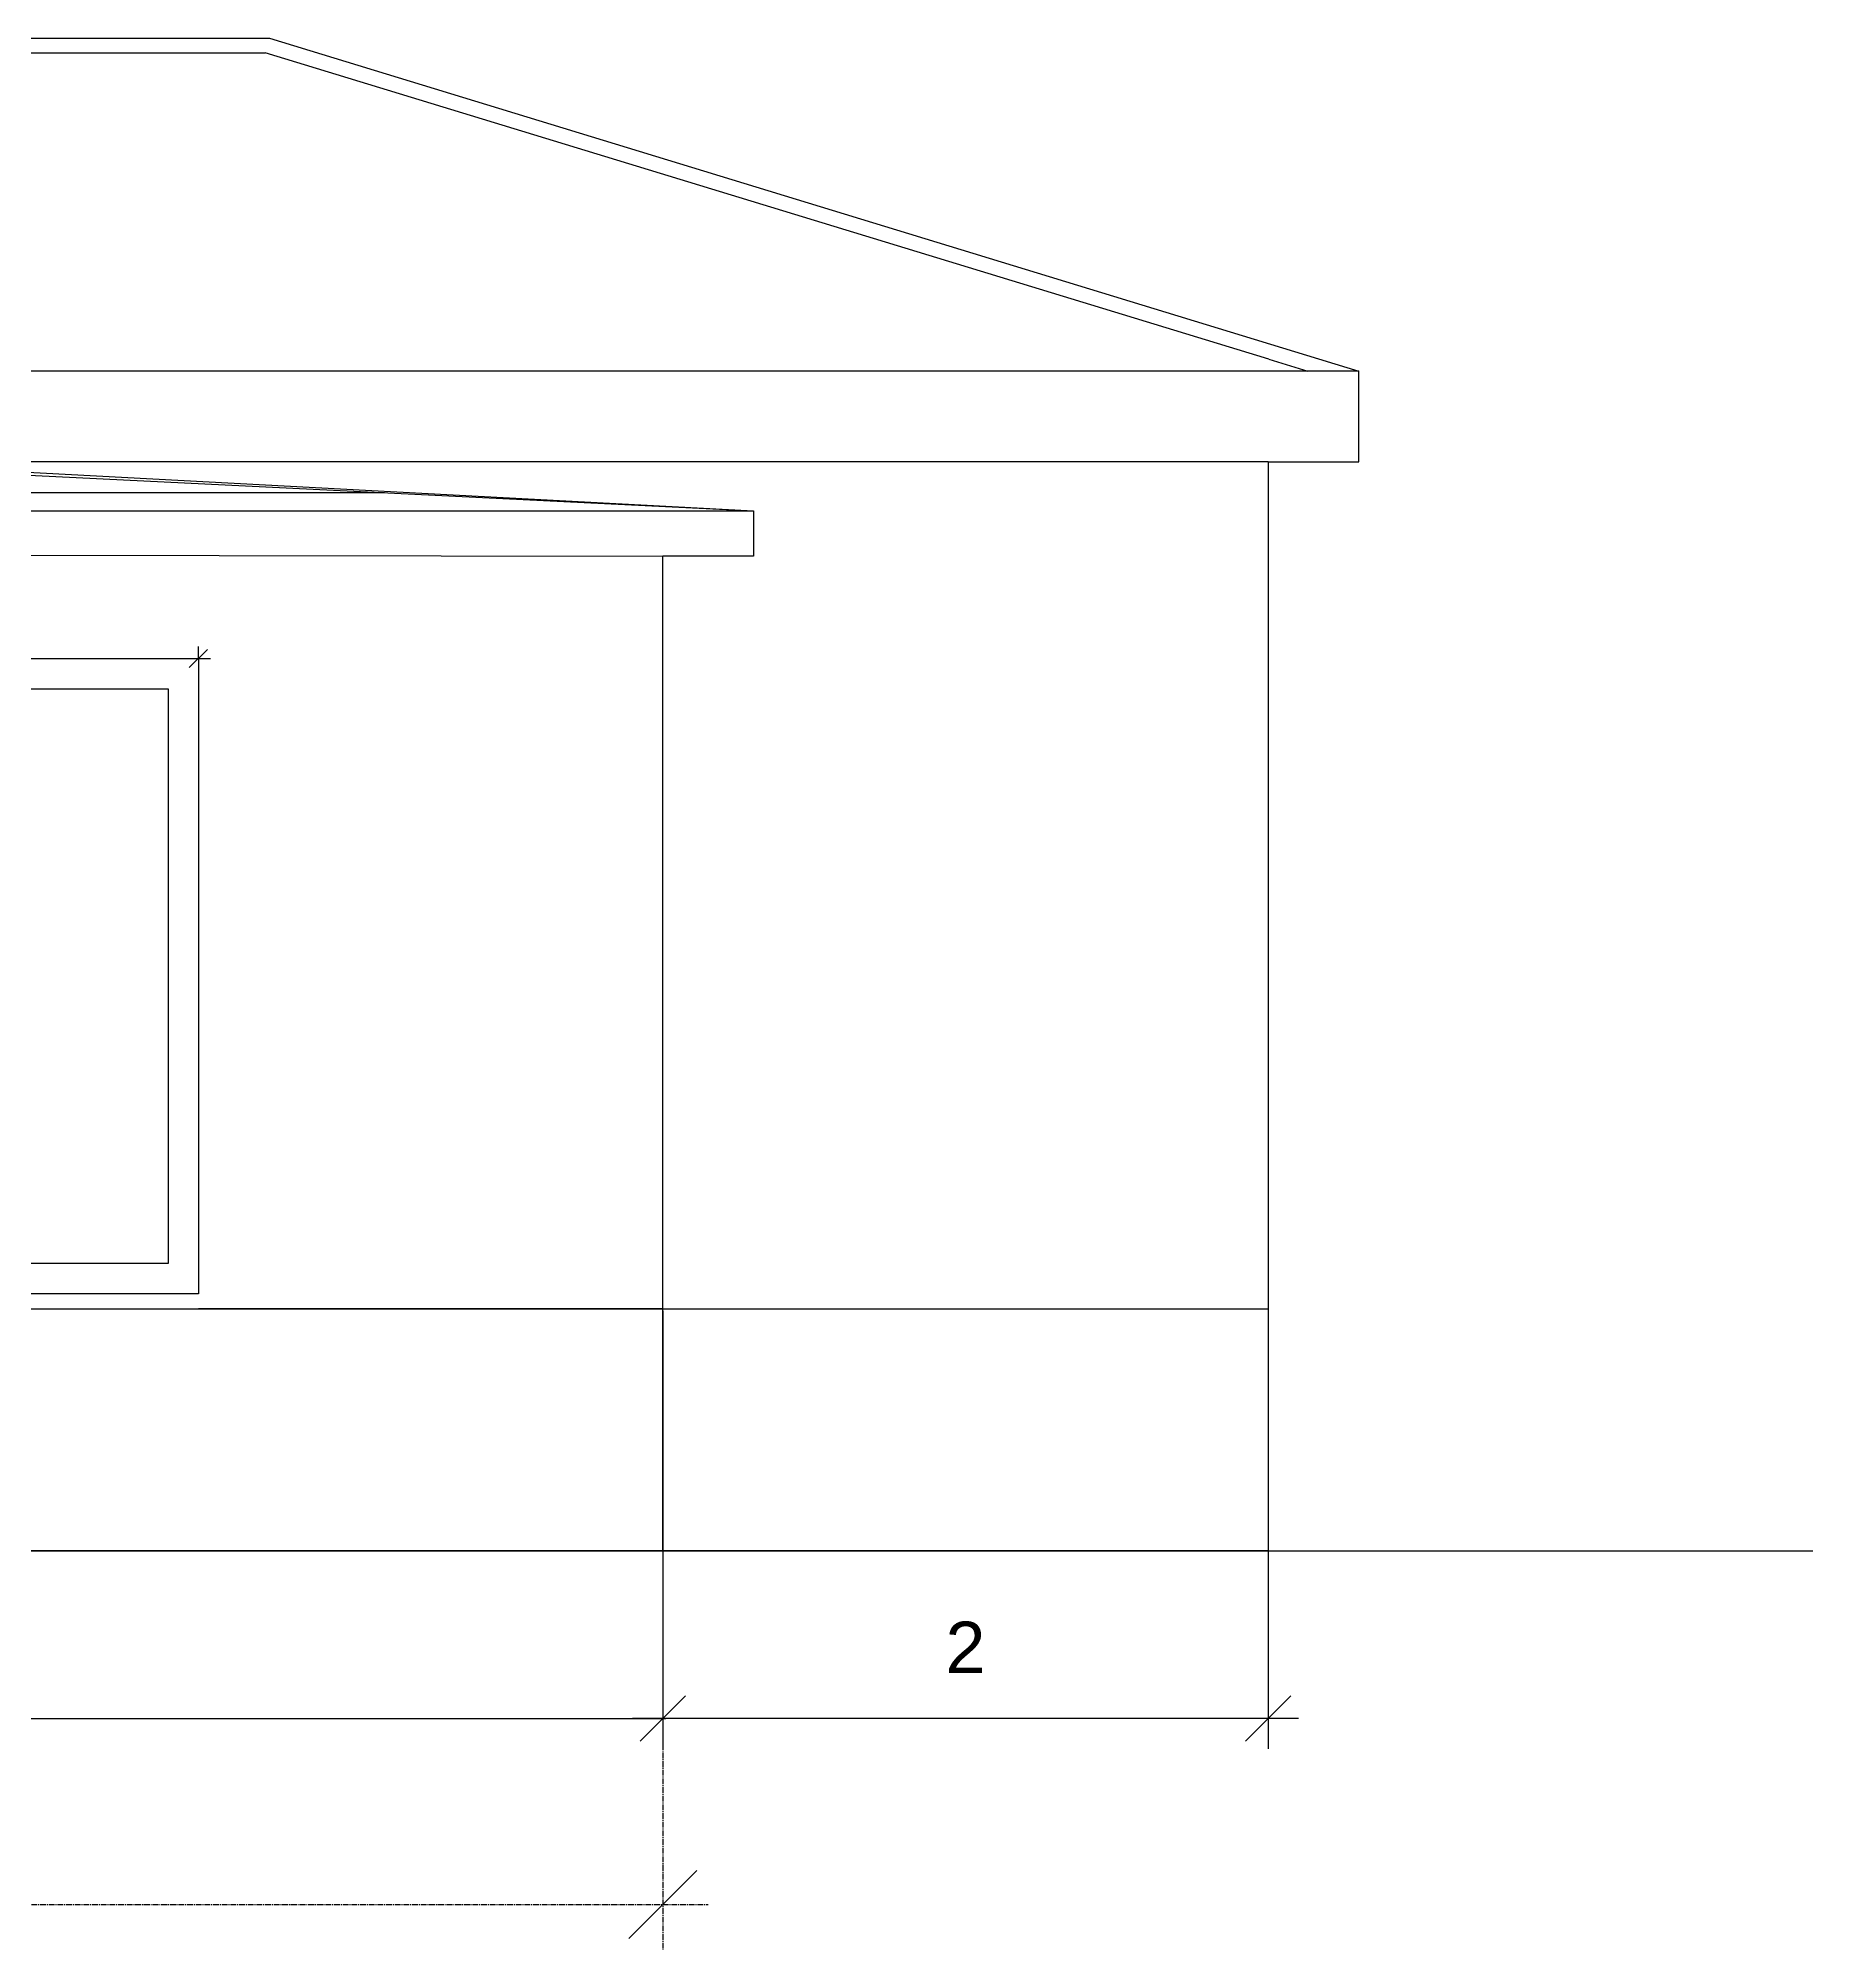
# Model space of a CAD drawing. Header units: millimetres. Extents: x -60009 to 113281, y -58228 to 411188.
# Drawn here: x -20867 to -15003, y 87757 to 94075 of the extents above; entities that cross this region are included whole.
import ezdxf

# ---------------------------------------------------------------- set-up
doc = ezdxf.new("R2010")
doc.units = ezdxf.units.MM
doc.linetypes.add('ACAD_ISO04W100', pattern=[30, 24, -3, 0, -3])
doc.linetypes.add('CENTER2', pattern=[28.575, 19.05, -3.175, 3.175, -3.175])
doc.layers.get('0').update_dxf_attribs({"color": 1})
for name, color, linetype in [('Fönster', 1, 'Continuous'), ('Förtydligande', 8, 'CENTER2'), ('Grundritningar', 1, 'Continuous'), ('Mått', 4, 'Continuous')]:
    doc.layers.add(name, color=color, linetype=linetype)
doc.styles.get("Standard").update_dxf_attribs({"font": 'Arial.ttf', "height": 170})
doc.dimstyles.new('Egen dimension', dxfattribs={"dimscale": 10, "dimtxt": 2.5, "dimasz": 15, "dimexe": 10, "dimexo": 0.625, "dimgap": 15, "dimtad": 1, "dimlfac": 0.001, "dimtxsty": 'Standard', "dimblk": 'OBLIQUE', "dimblk1": 'OBLIQUE', "dimblk2": 'OBLIQUE', "dimcen": 20, "dimdle": 10, "dimadec": 0, "dimazin": 0, "dimtfac": 1, "dimtmove": 0, "dimatfit": 3, "dimldrblk": 'OPEN90', "dimfxl": 1, "dimarcsym": 0})

# ---------------------------------------------------------------- blocks, each defined once
blk = doc.blocks.new('_Oblique')
at = {"color": 0, "linetype": 'ByBlock', "lineweight": -2}
blk.add_line((-0.5, -0.5), (0.5, 0.5), dxfattribs=at)
blk = doc.blocks.new('*D242')
at = {"layer": 'Defpoints', "color": 0, "lineweight": 13, "transparency": 16777216}
for p in [(-28083.2, 89075), (-18803.2, 89075), (-18803.2, 87906.7)]:
    blk.add_point(p, dxfattribs=at)
at = {"layer": 'Förtydligande', "color": 0, "lineweight": -2, "transparency": 16777216}
for p, q in [((-28083.2, 89065.6), (-28083.2, 87756.7)), ((-18803.2, 89065.6), (-18803.2, 87756.7)), ((-28233.2, 87906.7), (-18653.2, 87906.7))]:
    blk.add_line(p, q, dxfattribs=at)
at = {"layer": 'Förtydligande', "color": 0, "lineweight": -2, "transparency": 16777216, "xscale": 225, "yscale": 225, "zscale": 225, "rotation": 180}
blk.add_blockref('_Oblique', (-28083.2, 87906.7), dxfattribs=at)
at = {"layer": 'Förtydligande', "color": 0, "lineweight": -2, "transparency": 16777216, "xscale": 225, "yscale": 225, "zscale": 225}
blk.add_blockref('_Oblique', (-18803.2, 87906.7), dxfattribs=at)
at = {"layer": 'Förtydligande', "color": 0, "transparency": 16777216, "insert": (-23587.4, 88218.7), "char_height": 170, "attachment_point": 5}
blk.add_mtext('TILLBYGGNAD', dxfattribs=at)
blk = doc.blocks.new('_Open90')
at = {"color": 0, "linetype": 'ByBlock', "lineweight": -2}
for p, q in [((-0.5, 0.5), (0, 0)), ((0, 0), (-1, 0)), ((0, 0), (-0.5, -0.5))]:
    blk.add_line(p, q, dxfattribs=at)
blk = doc.blocks.new('*D258')
at = {"layer": 'Defpoints', "color": 0, "lineweight": 13, "transparency": 16777216}
for p in [(-22388.2, 92025), (-20338.2, 92025), (-20338.2, 92025)]:
    blk.add_point(p, dxfattribs=at)
at = {"layer": 'Mått', "color": 0, "lineweight": -2, "transparency": 16777216}
for p, q in [((-22388.2, 92027.5), (-22388.2, 92065)), ((-20338.2, 92027.5), (-20338.2, 92065)), ((-22428.2, 92025), (-20298.2, 92025))]:
    blk.add_line(p, q, dxfattribs=at)
at = {"layer": 'Mått', "color": 0, "lineweight": -2, "transparency": 16777216, "xscale": 60, "yscale": 60, "zscale": 60, "rotation": 180}
blk.add_blockref('_Oblique', (-22388.2, 92025), dxfattribs=at)
at = {"layer": 'Mått', "color": 0, "lineweight": -2, "transparency": 16777216, "xscale": 60, "yscale": 60, "zscale": 60}
blk.add_blockref('_Oblique', (-20338.2, 92025), dxfattribs=at)
at = {"layer": 'Mått', "color": 0, "transparency": 16777216, "insert": (-21388.2, 92187.4), "char_height": 170, "attachment_point": 5}
blk.add_mtext('2,05', dxfattribs=at)
blk = doc.blocks.new('*D264')
at = {"layer": 'Defpoints', "color": 0, "lineweight": 13, "transparency": 16777216}
for p in [(-18803.2, 89875), (-16803.2, 89875), (-18803.2, 88521.1)]:
    blk.add_point(p, dxfattribs=at)
at = {"layer": 'Mått', "color": 0, "lineweight": -2, "transparency": 16777216}
for p, q in [((-18803.2, 89868.8), (-18803.2, 88421.1)), ((-16803.2, 89868.8), (-16803.2, 88421.1)), ((-16703.2, 88521.1), (-18903.2, 88521.1))]:
    blk.add_line(p, q, dxfattribs=at)
at = {"layer": 'Mått', "color": 0, "lineweight": -2, "transparency": 16777216, "xscale": 150, "yscale": 150, "zscale": 150, "rotation": 180}
blk.add_blockref('_Oblique', (-18803.2, 88521.1), dxfattribs=at)
at = {"layer": 'Mått', "color": 0, "lineweight": -2, "transparency": 16777216, "xscale": 150, "yscale": 150, "zscale": 150}
blk.add_blockref('_Oblique', (-16803.2, 88521.1), dxfattribs=at)
at = {"layer": 'Mått', "color": 0, "transparency": 16777216, "insert": (-17803.2, 88756.1), "char_height": 170, "attachment_point": 5}
blk.add_mtext('2', dxfattribs=at)
blk = doc.blocks.new('*D265')
at = {"layer": 'Defpoints', "color": 0, "lineweight": 13, "transparency": 16777216}
for p in [(-28083.2, 89875), (-18803.2, 89875), (-18803.2, 88521.1)]:
    blk.add_point(p, dxfattribs=at)
at = {"layer": 'Mått', "color": 0, "lineweight": -2, "transparency": 16777216}
for p, q in [((-28083.2, 89868.8), (-28083.2, 88421.1)), ((-18803.2, 89868.8), (-18803.2, 88421.1)), ((-28093.2, 88521.1), (-18793.2, 88521.1))]:
    blk.add_line(p, q, dxfattribs=at)
at = {"layer": 'Mått', "color": 0, "lineweight": -2, "transparency": 16777216, "xscale": 150, "yscale": 150, "zscale": 150, "rotation": 180}
blk.add_blockref('_Oblique', (-28083.2, 88521.1), dxfattribs=at)
at = {"layer": 'Mått', "color": 0, "lineweight": -2, "transparency": 16777216, "xscale": 150, "yscale": 150, "zscale": 150}
blk.add_blockref('_Oblique', (-18803.2, 88521.1), dxfattribs=at)
at = {"layer": 'Mått', "color": 0, "transparency": 16777216, "insert": (-23552.5, 88773.5), "char_height": 170, "attachment_point": 5}
blk.add_mtext('9,28', dxfattribs=at)

msp = doc.modelspace()

# ---------------------------------------------------------------- linework, layer by layer
at = {"layer": 'Fönster', "ltscale": 100}
for p, q in [((-21338.248, 92025.014), (-20338.248, 92025.014)), ((-20338.248, 92025.014), (-20338.248, 89925.014)), ((-21238.248, 91925.014), (-20438.248, 91925.014)), ((-20438.248, 91925.014), (-20438.248, 90025.014)), ((-20438.248, 90025.014), (-21238.248, 90025.014)), ((-20338.248, 89925.014), (-21338.248, 89925.014))]:
    msp.add_line(p, q, dxfattribs=at)
at = {"layer": 'Förtydligande', "linetype": 'ACAD_ISO04W100', "lineweight": -3, "ltscale": 0.1}
msp.add_line((-32483.248, 89075.014), (-15003.248, 89075.014), dxfattribs=at)
at = {"layer": 'Grundritningar'}
for p, q in [((-26078.946, 94075.014), (-20103.248, 94075.014)), ((-26078.946, 94027.212), (-20117.55, 94027.103)), ((-16800.716, 93014.396), (-20117.55, 94027.103)), ((-20103.248, 94075.014), (-16503.248, 92975.014)), ((-16503.248, 92975.014), (-30383.248, 92975.014)), ((-16503.248, 92675.014), (-16503.248, 92975.014)), ((-16803.248, 92675.014), (-30083.248, 92675.014)), ((-20943.245, 92643.298), (-18503.248, 92513.298)), ((-20943.245, 92633.298), (-18503.248, 92513.298)), ((-16803.248, 92675.014), (-16803.248, 89075.014)), ((-16803.248, 92675.014), (-16503.248, 92675.014)), ((-27163.223, 92573.299), (-19723.27, 92573.299)), ((-16803.248, 89075.014), (-30083.248, 89075.014))]:
    msp.add_line(p, q, dxfattribs=at)
at = {"layer": 'Grundritningar', "ltscale": 100}
for p, q in [((-16800.716, 93014.396), (-16671.731, 92975.014)), ((-28383.248, 92513.298), (-18803.248, 92513.298)), ((-18803.248, 92513.298), (-18503.248, 92513.298)), ((-18503.248, 92513.298), (-18503.248, 92363.298)), ((-28083.248, 92375.014), (-18803.248, 92363.298)), ((-18803.248, 89075.014), (-18803.248, 92363.298)), ((-18503.248, 92363.298), (-18803.248, 92363.298)), ((-28083.248, 89875.014), (-18803.248, 89875.014)), ((-18803.248, 89875.014), (-20338.248, 89875.014)), ((-18803.248, 89875.014), (-16803.248, 89875.014))]:
    msp.add_line(p, q, dxfattribs=at)

# ---------------------------------------------------------------- dimensions: what is measured, and where the dimension line sits
at = {"layer": 'Förtydligande'}
dim = msp.add_linear_dim(base=(-18803.248, 87906.687), p1=(-28083.248, 89075.014), p2=(-18803.248, 89075.014), text='TILLBYGGNAD', dimstyle='Egen dimension', override={"dimscale": 15}, dxfattribs=at)
dim.commit()
dim.dimension.update_dxf_attribs({"geometry": '*D242', "text_midpoint": (-23587.406, 87906.687), "dimtype": 160})
at = {"layer": 'Mått'}
for base, p1, p2, override, picture, middle in [((-20338.248, 92025.014), (-22388.248, 92025.014), (-20338.248, 92025.014), {"dimscale": 4}, '*D258', (-21388.248, 92025.014)), ((-18803.248, 88521.121), (-28083.248, 89875.014), (-18803.248, 89875.014), {"dimscale": 1, "dimtxt": 25, "dimasz": 150, "dimexe": 100, "dimexo": 6.25, "dimgap": 150, "dimcen": 200}, '*D265', (-23552.453, 88521.121))]:
    dim = msp.add_linear_dim(base=base, p1=p1, p2=p2, dimstyle='Egen dimension', override=override, dxfattribs=at)
    dim.commit()
    dim.dimension.update_dxf_attribs({"geometry": picture, "text_midpoint": middle, "dimtype": 160})
dim = msp.add_linear_dim(base=(-18803.248, 88521.089), p1=(-16803.248, 89875.014), p2=(-18803.248, 89875.014), dimstyle='Egen dimension', dxfattribs=at)
dim.commit()
dim.dimension.update_dxf_attribs({"geometry": '*D264', "text_midpoint": (-17803.248, 88521.089), "dimtype": 160})

doc.saveas('drawing.dxf')
